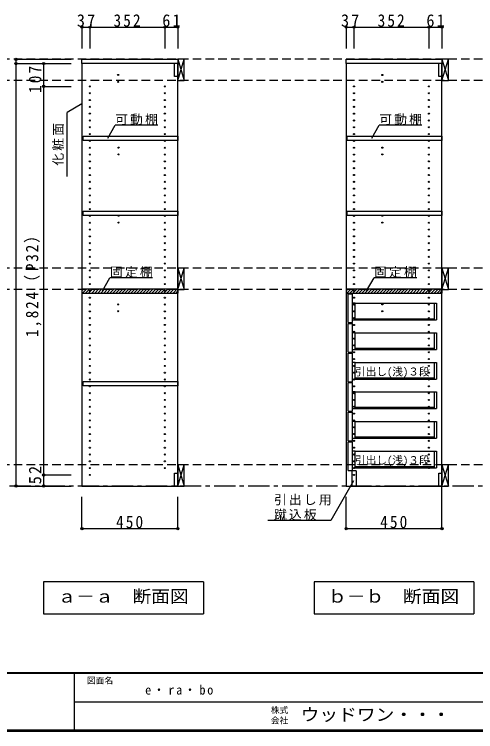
# Model space of a CAD drawing. Units: millimetres at full size, sheet at 1:20; some dimension numbers follow another scale. Extents: x -8005 to 8005, y -2932 to 2722.
# Drawn here: x 3824 to 5990, y -2864 to 503 of the extents above; entities that cross this region are included whole.
import ezdxf
from ezdxf.enums import TextEntityAlignment as Align

# ---------------------------------------------------------------- set-up
doc = ezdxf.new("R2010")
doc.units = ezdxf.units.MM
doc.header["$LTSCALE"] = 20
doc.header["$PDMODE"] = 32
doc.header["$PDSIZE"] = 10
for name, pattern in [('CHAIN1', [8, 5, -1, 1, -1]), ('DASHED1', [1.8, 1.2, -0.6]), ('DASHED2', [3, 2, -1])]:
    doc.linetypes.add(name, pattern=pattern)
for name, color, linetype in [('0-2_本体', 2, 'Continuous'), ('0-3_固定棚', 2, 'Continuous'), ('0-4_可動棚', 3, 'Continuous'), ('0-5', 4, 'Continuous'), ('0-7_桟木・巾木', 2, 'Continuous'), ('0-8_引き出し', 2, 'Continuous'), ('0-A_文字', 7, 'Continuous'), ('0-B_寸法', 4, 'Continuous'), ('0-C_ハッチ', 4, 'Continuous'), ('F-1_枠', 6, 'Continuous'), ('F-A_文字', 7, 'Continuous')]:
    doc.layers.add(name, color=color, linetype=linetype)
doc.styles.add('ＭＳ ゴシック', font='')
doc.styles.get('ＭＳ ゴシック').set_extended_font_data('MS Gothic')

# ---------------------------------------------------------------- blocks, each defined once
blk = doc.blocks.new('無垢引出（浅）3段')
at = {"layer": '0-8_引き出し'}
for p, q in [((-185.06, 225.45), (-165.06, 225.45)), ((-185.06, 90.45), (-185.06, 225.45)), ((-165.06, 90.45), (-165.06, 225.45)), ((-153.06, 181.45), (-165.06, 181.45)), ((-153.06, 103.45), (-153.06, 181.45)), ((217.78, 181.45), (229.94, 181.45)), ((217.94, 181.45), (217.94, 103.45)), ((229.94, 181.45), (229.94, 103.45)), ((-165.06, 103.45), (-153.06, 103.45)), ((-153.06, 108.95), (217.94, 108.95)), ((217.94, 103.45), (229.94, 103.45)), ((-185.06, 90.45), (-165.06, 90.45)), ((-185.06, 86.45), (-165.06, 86.45)), ((-185.06, -48.55), (-185.06, 86.45)), ((-165.06, -48.55), (-165.06, 86.45)), ((-153.06, 42.45), (-165.06, 42.45)), ((-153.06, -35.55), (-153.06, 42.45)), ((217.78, 42.45), (229.94, 42.45)), ((217.94, 42.45), (217.94, -35.55)), ((229.94, 42.45), (229.94, -35.55)), ((-153.06, -30.05), (217.94, -30.05)), ((-185.06, -48.55), (-165.06, -48.55)), ((-185.06, -52.55), (-165.06, -52.55)), ((-185.06, -187.55), (-185.06, -52.55)), ((-165.06, -35.55), (-153.06, -35.55)), ((-165.06, -187.55), (-165.06, -52.55)), ((217.94, -35.55), (229.94, -35.55)), ((-153.06, -96.55), (-165.06, -96.55)), ((-153.06, -174.55), (-153.06, -96.55)), ((217.78, -96.55), (229.94, -96.55)), ((217.94, -96.55), (217.94, -174.55)), ((229.94, -96.55), (229.94, -174.55)), ((-185.06, -187.55), (-165.06, -187.55)), ((-165.06, -174.55), (-153.06, -174.55)), ((-153.06, -169.05), (217.94, -169.05)), ((217.94, -174.55), (229.94, -174.55))]:
    blk.add_line(p, q, dxfattribs=at)
at = {"layer": '0-8_引き出し', "color": 7}
for p, q in [((-153.06, 181.45), (217.78, 181.45)), ((-153.06, 103.45), (217.94, 103.45)), ((-153.06, 42.45), (217.78, 42.45)), ((-153.06, -35.55), (217.94, -35.55)), ((-153.06, -96.55), (217.78, -96.55)), ((-153.06, -174.55), (217.94, -174.55))]:
    blk.add_line(p, q, dxfattribs=at)
at = {"layer": '0-8_引き出し', "color": 7, "linetype": 'DASHED1'}
for p, q in [((217.78, 181.45), (229.94, 181.45)), ((217.78, 42.45), (229.94, 42.45)), ((217.78, -96.55), (229.94, -96.55))]:
    blk.add_line(p, q, dxfattribs=at)
at = {"layer": '0-A_文字', "style": 'ＭＳ ゴシック'}
blk.add_text('引出し(浅)３段', height=36.66, dxfattribs=at).set_placement((-153.06, -169.05), align=Align.BOTTOM_LEFT)

msp = doc.modelspace()

# ---------------------------------------------------------------- linework, layer by layer
at = {"layer": '0-2_本体'}
for p, q in [((4141.81, 271.73), (4141.81, 291.73)), ((4141.81, 291.73), (4591.81, 291.73)), ((4591.81, 271.73), (4141.81, 271.73)), ((4591.81, 291.73), (4591.81, 271.73)), ((5381.81, 271.73), (5381.81, 291.73)), ((5381.81, 291.73), (5831.81, 291.73)), ((5831.81, 271.73), (5381.81, 271.73)), ((5831.81, 291.73), (5831.81, 271.73))]:
    msp.add_line(p, q, dxfattribs=at)
at = {"layer": '0-3_固定棚'}
for p, q in [((4141.81, -785.27), (4141.81, -805.27)), ((4141.81, -785.27), (4591.81, -785.27)), ((4141.81, -805.27), (4591.81, -805.27)), ((4591.81, -785.27), (4591.81, -805.27)), ((5381.81, -785.27), (5381.81, -805.27)), ((5381.81, -785.27), (5831.81, -785.27)), ((5381.81, -805.27), (5831.81, -805.27)), ((5831.81, -785.27), (5831.81, -805.27))]:
    msp.add_line(p, q, dxfattribs=at)
at = {"layer": '0-4_可動棚', "color": 2}
for points in [[(4591.81, -88.77), (4146.81, -88.77), (4146.81, -68.77), (4591.81, -68.77)], [(5831.81, -88.77), (5386.81, -88.77), (5386.81, -68.77), (5831.81, -68.77)], [(4146.81, -420.77), (4591.81, -420.77), (4591.81, -440.77), (4146.81, -440.77)], [(5831.81, -440.77), (5386.81, -440.77), (5386.81, -420.77), (5831.81, -420.77)], [(4591.81, -1240.77), (4146.81, -1240.77), (4146.81, -1220.77), (4591.81, -1220.77)]]:
    msp.add_lwpolyline(points, close=True, dxfattribs=at)
at = {"layer": '0-5', "color": 3}
for p, q in [((4141.81, 271.73), (4141.81, -1711.27)), ((4591.81, 271.73), (4141.81, 271.73)), ((4591.81, -1711.27), (4591.81, 271.73)), ((5831.81, 271.73), (5381.81, 271.73)), ((5381.81, 271.73), (5381.81, -1711.27)), ((5831.81, -1711.27), (5831.81, 271.73)), ((4141.81, -1711.27), (4591.81, -1711.27)), ((5381.81, -1711.27), (5831.81, -1711.27))]:
    msp.add_line(p, q, dxfattribs=at)
at = {"layer": '0-5'}
for centre in [(4311.81, 218.23), (5551.81, 218.23), (4311.81, 186.23), (5551.81, 186.23), (4178.81, 164.73), (4178.81, 132.73), (4530.81, 164.73), (4530.81, 132.73), (5418.81, 164.73), (5418.81, 132.73), (5770.81, 164.73), (5770.81, 132.73), (4178.81, 100.73), (4530.81, 100.73), (5418.81, 100.73), (5770.81, 100.73), (4178.81, 68.73), (4530.81, 68.73), (5418.81, 68.73), (5770.81, 68.73), (4178.81, 36.73), (4530.81, 36.73), (5418.81, 36.73), (5770.81, 36.73), (4178.81, 4.73), (4530.81, 4.73), (5418.81, 4.73), (5770.81, 4.73), (4178.81, -27.27), (4530.81, -27.27), (5418.81, -27.27), (5770.81, -27.27), (4178.81, -59.27), (4530.81, -59.27), (5418.81, -59.27), (5770.81, -59.27), (4178.81, -91.27), (4530.81, -91.27), (5418.81, -91.27), (5770.81, -91.27), (4178.81, -123.27), (4313.47, -122.77), (4530.81, -123.27), (5418.81, -123.27), (5551.81, -122.77), (5770.81, -123.27), (4178.81, -155.27), (4313.47, -154.77), (4530.81, -155.27), (5418.81, -155.27), (5551.81, -154.77), (5770.81, -155.27), (4178.81, -187.27), (4530.81, -187.27), (5418.81, -187.27), (5770.81, -187.27), (4178.81, -219.27), (4530.81, -219.27), (5418.81, -219.27), (5770.81, -219.27), (4178.81, -251.27), (4530.81, -251.27), (5418.81, -251.27), (5770.81, -251.27), (4178.81, -283.27), (4530.81, -283.27), (5418.81, -283.27), (5770.81, -283.27), (4178.81, -315.27), (4530.81, -315.27), (5418.81, -315.27), (5770.81, -315.27), (4178.81, -347.27), (4530.81, -347.27), (5418.81, -347.27), (5770.81, -347.27), (4178.81, -379.27), (4530.81, -379.27), (5418.81, -379.27), (5770.81, -379.27), (4178.81, -411.27), (4530.81, -411.27), (5418.81, -411.27), (5770.81, -411.27), (4178.81, -443.27), (4313.47, -442.77), (4530.81, -443.27), (5418.81, -443.27), (5551.81, -442.77), (5770.81, -443.27), (4178.81, -475.27), (4178.81, -507.27), (4313.47, -474.77), (4530.81, -475.27), (4530.81, -507.27), (5418.81, -475.27), (5418.81, -507.27), (5551.81, -474.77), (5770.81, -475.27), (5770.81, -507.27), (4178.81, -539.27), (4530.81, -539.27), (5418.81, -539.27), (5770.81, -539.27), (4178.81, -571.27), (4530.81, -571.27), (5418.81, -571.27), (5770.81, -571.27), (4178.81, -603.27), (4530.81, -603.27), (5418.81, -603.27), (5770.81, -603.27), (4178.81, -635.27), (4530.81, -635.27), (5418.81, -635.27), (5770.81, -635.27), (4178.81, -667.27), (4530.81, -667.27), (5418.81, -667.27), (5770.81, -667.27), (4178.81, -699.27), (4530.81, -699.27), (5418.81, -699.27), (5770.81, -699.27), (4178.81, -731.27), (4530.81, -731.27), (5418.81, -731.27), (5770.81, -731.27), (4178.81, -763.27), (4530.81, -763.27), (5418.81, -763.27), (5770.81, -763.27), (4178.81, -795.27), (4530.81, -795.27), (5418.81, -795.27), (5770.81, -795.27), (4178.81, -827.27), (4530.81, -827.27), (5418.81, -827.27), (5770.81, -827.27), (4178.81, -859.27), (4311.81, -858.77), (4530.81, -859.27), (5418.81, -859.27), (5551.81, -858.77), (5770.81, -859.27), (4178.81, -891.27), (4311.81, -890.77), (4530.81, -891.27), (5418.81, -891.27), (5551.81, -890.77), (5770.81, -891.27), (4178.81, -923.27), (4530.81, -923.27), (5418.81, -923.27), (5770.81, -923.27), (4178.81, -955.27), (4530.81, -955.27), (5418.81, -955.27), (5770.81, -955.27), (4178.81, -987.27), (4530.81, -987.27), (5418.81, -987.27), (5770.81, -987.27), (4178.81, -1019.27), (4530.81, -1019.27), (5418.81, -1019.27), (5770.81, -1019.27), (4178.81, -1051.27), (4530.81, -1051.27), (5418.81, -1051.27), (5770.81, -1051.27), (4178.81, -1083.27), (4530.81, -1083.27), (5418.81, -1083.27), (5770.81, -1083.27), (4178.81, -1115.27), (4178.81, -1147.27), (4530.81, -1115.27), (4530.81, -1147.27), (5418.81, -1115.27), (5418.81, -1147.27), (5770.81, -1115.27), (5770.81, -1147.27), (4178.81, -1179.27), (4530.81, -1179.27), (5418.81, -1179.27), (5770.81, -1179.27), (4178.81, -1211.27), (4530.81, -1211.27), (5418.81, -1211.27), (5770.81, -1211.27), (4178.81, -1243.27), (4530.81, -1243.27), (5418.81, -1243.27), (5770.81, -1243.27), (4178.81, -1275.27), (4530.81, -1275.27), (5418.81, -1275.27), (5770.81, -1275.27), (4178.81, -1307.27), (4530.81, -1307.27), (5418.81, -1307.27), (5770.81, -1307.27), (4178.81, -1339.27), (4530.81, -1339.27), (5418.81, -1339.27), (5770.81, -1339.27), (4178.81, -1371.27), (4530.81, -1371.27), (5418.81, -1371.27), (5770.81, -1371.27), (4178.81, -1403.27), (4530.81, -1403.27), (5418.81, -1403.27), (5770.81, -1403.27), (4178.81, -1435.27), (4530.81, -1435.27), (5418.81, -1435.27), (5770.81, -1435.27), (4178.81, -1467.27), (4530.81, -1467.27), (5418.81, -1467.27), (5770.81, -1467.27), (4178.81, -1499.27), (4530.81, -1499.27), (5418.81, -1499.27), (5770.81, -1499.27), (4178.81, -1531.27), (4530.81, -1531.27), (5418.81, -1531.27), (5770.81, -1531.27), (4178.81, -1563.27), (4530.81, -1563.27), (5418.81, -1563.27), (5770.81, -1563.27), (4178.81, -1595.27), (4530.81, -1595.27), (5418.81, -1595.27), (5770.81, -1595.27), (4178.81, -1627.27), (4530.81, -1627.27), (5418.81, -1627.27), (5770.81, -1627.27), (4178.81, -1659.27), (5418.81, -1659.27)]:
    msp.add_circle(centre, 2.5, dxfattribs=at)
at = {"layer": '0-7_桟木・巾木'}
for p, q in [((4591.81, 271.73), (4576.81, 271.73)), ((4576.81, 211.73), (4576.81, 271.73)), ((4591.81, 271.73), (4591.81, 230.73)), ((5816.81, 211.73), (5816.81, 271.73)), ((5831.81, 271.73), (5816.81, 271.73)), ((5831.81, 271.73), (5831.81, 230.73)), ((5820.32, 211.73), (5816.81, 211.73)), ((5831.81, 211.73), (5820.32, 211.73)), ((4576.81, -1651.27), (4591.81, -1651.27)), ((4591.81, -1651.27), (4591.81, -1711.27)), ((5816.81, -1711.27), (5816.81, -1651.27)), ((5831.81, -1711.27), (5816.81, -1711.27))]:
    msp.add_line(p, q, dxfattribs=at)
for points in [[(4591.81, 211.73), (4580.32, 211.73), (4576.81, 211.73)], [(4591.81, -1711.27), (4576.81, -1711.27), (4576.81, -1651.27)], [(5816.81, -1651.27), (5831.81, -1651.27), (5831.81, -1711.27)]]:
    msp.add_lwpolyline(points, dxfattribs=at)
at = {"layer": '0-8_引き出し', "color": 3}
for p, q in [((4591.81, 291.73), (4591.81, 191.73)), ((4621.81, 291.73), (4591.81, 291.73)), ((4621.81, 191.73), (4621.81, 291.73)), ((4591.81, 191.73), (4621.81, 191.73)), ((4591.81, -1611.27), (4591.81, -1711.27)), ((4621.81, -1611.27), (4591.81, -1611.27)), ((4621.81, -1711.27), (4621.81, -1611.27)), ((4591.81, -1711.27), (4621.81, -1711.27))]:
    msp.add_line(p, q, dxfattribs=at)
at = {"layer": '0-8_引き出し', "color": 7}
for p, q in [((4591.81, 191.73), (4621.81, 291.73)), ((4591.81, 291.73), (4621.81, 191.73)), ((5831.81, 291.73), (5861.81, 191.73)), ((5831.81, 191.73), (5861.81, 291.73)), ((4591.81, -688.27), (4621.81, -788.27)), ((4591.81, -788.27), (4621.81, -688.27)), ((5831.81, -688.27), (5861.81, -788.27)), ((5831.81, -788.27), (5861.81, -688.27)), ((4591.81, -1711.27), (4621.81, -1611.27)), ((4591.81, -1611.27), (4621.81, -1711.27)), ((5831.81, -1611.27), (5861.81, -1711.27)), ((5831.81, -1711.27), (5861.81, -1611.27)), ((5428.81, -1639.27), (5428.81, -1711.27))]:
    msp.add_line(p, q, dxfattribs=at)
at = {"layer": '0-8_引き出し', "color": 3}
for points in [[(5861.81, 191.73), (5861.81, 291.73), (5831.81, 291.73), (5831.81, 191.73)], [(4621.81, -788.27), (4621.81, -688.27), (4591.81, -688.27), (4591.81, -788.27)], [(5861.81, -788.27), (5861.81, -688.27), (5831.81, -688.27), (5831.81, -788.27)], [(5861.81, -1711.27), (5861.81, -1611.27), (5831.81, -1611.27), (5831.81, -1711.27)]]:
    msp.add_lwpolyline(points, close=True, dxfattribs=at)
at = {"layer": '0-8_引き出し', "color": 7}
msp.add_lwpolyline([(5428.81, -1639.27), (5408.81, -1639.27), (5408.81, -1711.27)], dxfattribs=at)
at = {"layer": '0-A_文字'}
for p, q in [((4141.81, 82.66), (4071.81, 42.25)), ((4071.81, -257.75), (4071.81, 42.25)), ((4262.68, -77.83), (4297.7, -17.18)), ((4497.7, -17.18), (4297.7, -17.18)), ((5502.68, -77.83), (5537.7, -17.18)), ((5737.7, -17.18), (5537.7, -17.18)), ((4238.2, -794.33), (4273.22, -733.68)), ((4473.22, -733.68), (4273.22, -733.68)), ((5478.2, -794.33), (5513.22, -733.68)), ((5713.22, -733.68), (5513.22, -733.68)), ((5416.56, -1687.54), (5309.48, -1873.01)), ((5309.48, -1873.01), (5013.8, -1873.01)), ((4711.81, -2161.27), (4711.81, -2311.27)), ((5981.81, -2161.27), (5981.81, -2311.27)), ((3961.81, -2311.27), (4711.81, -2311.27)), ((5231.81, -2311.27), (5981.81, -2311.27))]:
    msp.add_line(p, q, dxfattribs=at)
at = {"layer": '0-A_文字', "linetype": 'CHAIN1'}
for p, q in [((7101.81, -1711.27), (1091.81, -1711.27)), ((5831.81, -1811.27), (5831.81, -1711.27))]:
    msp.add_line(p, q, dxfattribs=at)
at = {"layer": '0-A_文字'}
for points in [[(4711.81, -2161.27), (3961.81, -2161.27), (3961.81, -2311.27)], [(5981.81, -2161.27), (5231.81, -2161.27), (5231.81, -2311.27)]]:
    msp.add_lwpolyline(points, dxfattribs=at)
at = {"layer": '0-B_寸法'}
for p, q in [((4141.81, 442.73), (4141.81, 342.73)), ((4141.81, 442.73), (4591.81, 442.73)), ((4178.81, 442.73), (4178.81, 342.73)), ((4530.81, 442.73), (4530.81, 342.73)), ((4591.81, 442.73), (4591.81, 342.73)), ((5381.81, 442.73), (5381.81, 342.73)), ((5381.81, 442.73), (5831.81, 442.73)), ((5418.81, 442.73), (5418.81, 342.73)), ((5770.81, 442.73), (5770.81, 342.73)), ((5831.81, 442.73), (5831.81, 342.73)), ((3831.81, 291.73), (3831.81, 271.73)), ((3831.81, 291.73), (4091.81, 291.73)), ((3831.81, 271.73), (4091.81, 271.73)), ((3831.81, 271.73), (3831.81, -1711.27)), ((3961.81, 271.73), (4091.81, 271.73)), ((3961.81, 271.73), (3961.81, 164.73)), ((3961.81, 164.73), (4091.81, 164.73)), ((3961.81, 164.73), (3961.81, -1659.27)), ((3961.81, -1659.27), (4091.81, -1659.27)), ((3961.81, -1659.27), (3961.81, -1711.27)), ((3831.81, -1711.27), (4091.81, -1711.27)), ((3961.81, -1711.27), (4091.81, -1711.27)), ((4141.81, -1911.27), (4141.81, -1761.27)), ((4591.81, -1911.27), (4591.81, -1761.27)), ((5381.81, -1911.27), (5381.81, -1761.27)), ((5831.81, -1911.27), (5831.81, -1761.27)), ((4141.81, -1911.27), (4591.81, -1911.27)), ((5381.81, -1911.27), (5831.81, -1911.27))]:
    msp.add_line(p, q, dxfattribs=at)
at = {"layer": '0-B_寸法', "linetype": 'DASHED2'}
for p, q in [((7101.81, 291.73), (1091.81, 291.73)), ((7101.81, 191.73), (1091.81, 191.73)), ((7101.81, -688.27), (1091.81, -688.27)), ((7101.81, -788.27), (1091.81, -788.27)), ((7101.81, -1611.27), (1091.81, -1611.27))]:
    msp.add_line(p, q, dxfattribs=at)
at = {"layer": '0-B_寸法', "color": 7}
for p in [(4141.81, 442.73), (4178.81, 442.73), (4530.81, 442.73), (4591.81, 442.73), (5381.81, 442.73), (5418.81, 442.73), (5770.81, 442.73), (5831.81, 442.73), (3831.81, 291.73), (3831.81, 271.73), (3961.81, 271.73), (3961.81, 164.73), (3961.81, -1659.27), (3831.81, -1711.27), (3961.81, -1711.27), (4141.81, -1911.27), (4591.81, -1911.27), (5381.81, -1911.27), (5831.81, -1911.27)]:
    msp.add_point(p, dxfattribs=at)
at = {"layer": '0-C_ハッチ'}
for p, q in [((4141.81, -794.22), (4150.76, -785.27)), ((4144.9, -805.27), (4164.9, -785.27)), ((4159.05, -805.27), (4179.05, -785.27)), ((4173.19, -805.27), (4193.19, -785.27)), ((4187.33, -805.27), (4207.33, -785.27)), ((4201.47, -805.27), (4221.47, -785.27)), ((4215.61, -805.27), (4235.61, -785.27)), ((4229.76, -805.27), (4249.76, -785.27)), ((4243.9, -805.27), (4263.9, -785.27)), ((4258.04, -805.27), (4278.04, -785.27)), ((4272.18, -805.27), (4292.18, -785.27)), ((4286.32, -805.27), (4306.32, -785.27)), ((4300.47, -805.27), (4320.47, -785.27)), ((4314.61, -805.27), (4334.61, -785.27)), ((4328.75, -805.27), (4348.75, -785.27)), ((4342.89, -805.27), (4362.89, -785.27)), ((4357.04, -805.27), (4377.04, -785.27)), ((4371.18, -805.27), (4391.18, -785.27)), ((4385.32, -805.27), (4405.32, -785.27)), ((4399.46, -805.27), (4419.46, -785.27)), ((4413.6, -805.27), (4433.6, -785.27)), ((4427.75, -805.27), (4447.75, -785.27)), ((4441.89, -805.27), (4461.89, -785.27)), ((4456.03, -805.27), (4476.03, -785.27)), ((4470.17, -805.27), (4490.17, -785.27)), ((4484.31, -805.27), (4504.31, -785.27)), ((4498.46, -805.27), (4518.46, -785.27)), ((4512.6, -805.27), (4532.6, -785.27)), ((4526.74, -805.27), (4546.74, -785.27)), ((4540.88, -805.27), (4560.88, -785.27)), ((4555.03, -805.27), (4575.03, -785.27)), ((4569.17, -805.27), (4589.17, -785.27)), ((4583.31, -805.27), (4591.81, -796.76)), ((5381.81, -794.22), (5390.76, -785.27)), ((5384.9, -805.27), (5404.9, -785.27)), ((5399.05, -805.27), (5419.05, -785.27)), ((5413.19, -805.27), (5433.19, -785.27)), ((5427.33, -805.27), (5447.33, -785.27)), ((5441.47, -805.27), (5461.47, -785.27)), ((5455.61, -805.27), (5475.61, -785.27)), ((5469.76, -805.27), (5489.76, -785.27)), ((5483.9, -805.27), (5503.9, -785.27)), ((5498.04, -805.27), (5518.04, -785.27)), ((5512.18, -805.27), (5532.18, -785.27)), ((5526.32, -805.27), (5546.32, -785.27)), ((5540.47, -805.27), (5560.47, -785.27)), ((5554.61, -805.27), (5574.61, -785.27)), ((5568.75, -805.27), (5588.75, -785.27)), ((5582.89, -805.27), (5602.89, -785.27)), ((5597.04, -805.27), (5617.04, -785.27)), ((5611.18, -805.27), (5631.18, -785.27)), ((5625.32, -805.27), (5645.32, -785.27)), ((5639.46, -805.27), (5659.46, -785.27)), ((5653.6, -805.27), (5673.6, -785.27)), ((5667.75, -805.27), (5687.75, -785.27)), ((5681.89, -805.27), (5701.89, -785.27)), ((5696.03, -805.27), (5716.03, -785.27)), ((5710.17, -805.27), (5730.17, -785.27)), ((5724.31, -805.27), (5744.31, -785.27)), ((5738.46, -805.27), (5758.46, -785.27)), ((5752.6, -805.27), (5772.6, -785.27)), ((5766.74, -805.27), (5786.74, -785.27)), ((5780.88, -805.27), (5800.88, -785.27)), ((5795.03, -805.27), (5815.03, -785.27)), ((5809.17, -805.27), (5829.17, -785.27)), ((5823.31, -805.27), (5831.81, -796.76))]:
    msp.add_line(p, q, dxfattribs=at)
at = {"layer": 'F-1_枠'}
for p, q in [((8005, -2587.71), (205, -2587.71)), ((8005, -2591.04), (205, -2591.04)), ((4105, -2591.04), (4105, -2857.71)), ((4105, -2724.37), (7998.33, -2724.38)), ((8005, -2857.71), (205, -2857.71)), ((8005, -2861.04), (205, -2861.04)), ((8005, -2864.37), (205, -2864.37))]:
    msp.add_line(p, q, dxfattribs=at)

# ---------------------------------------------------------------- block references
at = {"layer": '0-A_文字'}
for p in [(5576.87, -1034.71), (5576.87, -1450.71)]:
    msp.add_blockref('無垢引出（浅）3段', p, dxfattribs=at)

# ---------------------------------------------------------------- texts
at = {"layer": '0-A_文字', "style": 'ＭＳ ゴシック', "width": 1.1}
for s, p in [('ａ－ａ\u3000断面図', (4026.81, -2276.27)), ('ｂ－ｂ\u3000断面図', (5296.81, -2276.27))]:
    msp.add_text(s, height=58.65, dxfattribs=at).set_placement(p, align=Align.BOTTOM_LEFT)
at = {"layer": '0-A_文字', "char_height": 43.99, "attachment_point": 7, "style": 'ＭＳ ゴシック'}
for s, insert in [('\\T1.17;可動棚', (4297.7, -17.18)), ('\\T1.17;可動棚', (5537.7, -17.18)), ('\\T1.17;固定棚', (4273.22, -733.68)), ('\\T1.17;固定棚', (5513.22, -733.68)), ('\\T1.17;引出し用', (5043.2, -1802.53)), ('\\T1.17;蹴込板', (5043.2, -1873.01))]:
    msp.add_mtext(s, dxfattribs=dict(at, insert=insert))
at = {"layer": '0-A_文字', "insert": (4056.81, -207.75), "char_height": 43.99, "attachment_point": 7, "rotation": 90, "style": 'ＭＳ ゴシック'}
msp.add_mtext('\\T1.17;化粧面', dxfattribs=at)
at = {"layer": '0-B_寸法', "color": 7, "char_height": 58.65, "attachment_point": 7, "style": 'ＭＳ ゴシック'}
for s, insert in [('\\T1.27;\\W0.95;37', (4117.81, 443.94)), ('\\T1.27;\\W0.9;352', (4289.81, 443.94)), ('\\T1.27;\\W0.95;61', (4518.81, 443.94)), ('\\T1.27;\\W0.95;37', (5357.81, 443.94)), ('\\T1.27;\\W0.9;352', (5529.81, 443.94)), ('\\T1.27;\\W0.95;61', (5758.81, 443.94)), ('\\T1.27;\\W0.9;450', (4301.81, -1910.06)), ('\\T1.27;\\W0.9;450', (5541.81, -1910.06))]:
    msp.add_mtext(s, dxfattribs=dict(at, insert=insert))
at = {"layer": '0-B_寸法', "color": 7, "char_height": 58.65, "attachment_point": 7, "rotation": 90, "style": 'ＭＳ ゴシック'}
for s, insert in [('\\T1.27;\\W0.9;107', (3951.81, 133.73)), ('\\T1.23;\\W0.9;1,824（P32）', (3951.81, -1012.27)), ('\\T1.27;\\W0.95;52', (3951.81, -1703))]:
    msp.add_mtext(s, dxfattribs=dict(at, insert=insert))
at = {"layer": 'F-A_文字', "style": 'ＭＳ ゴシック'}
for s, p in [('図面名', (4165, -2647.71)), ('株式', (5028.33, -2787.04)), ('会社', (5028.33, -2835.04))]:
    msp.add_text(s, height=29.33, dxfattribs=at).set_placement(p, align=Align.BOTTOM_LEFT)
at = {"layer": 'F-A_文字', "style": 'ＭＳ ゴシック', "width": 1.1}
msp.add_text('ウッドワン・・・', height=58.65, dxfattribs=at).set_placement((5168.33, -2831.04), align=Align.BOTTOM_LEFT)
at = {"layer": 'F-A_文字', "insert": (4438.33, -2691.04), "char_height": 43.99, "attachment_point": 7, "style": 'ＭＳ ゴシック'}
msp.add_mtext('\\T1.28;\\W0.95;e・ra・bo', dxfattribs=at)

doc.saveas('drawing.dxf')
